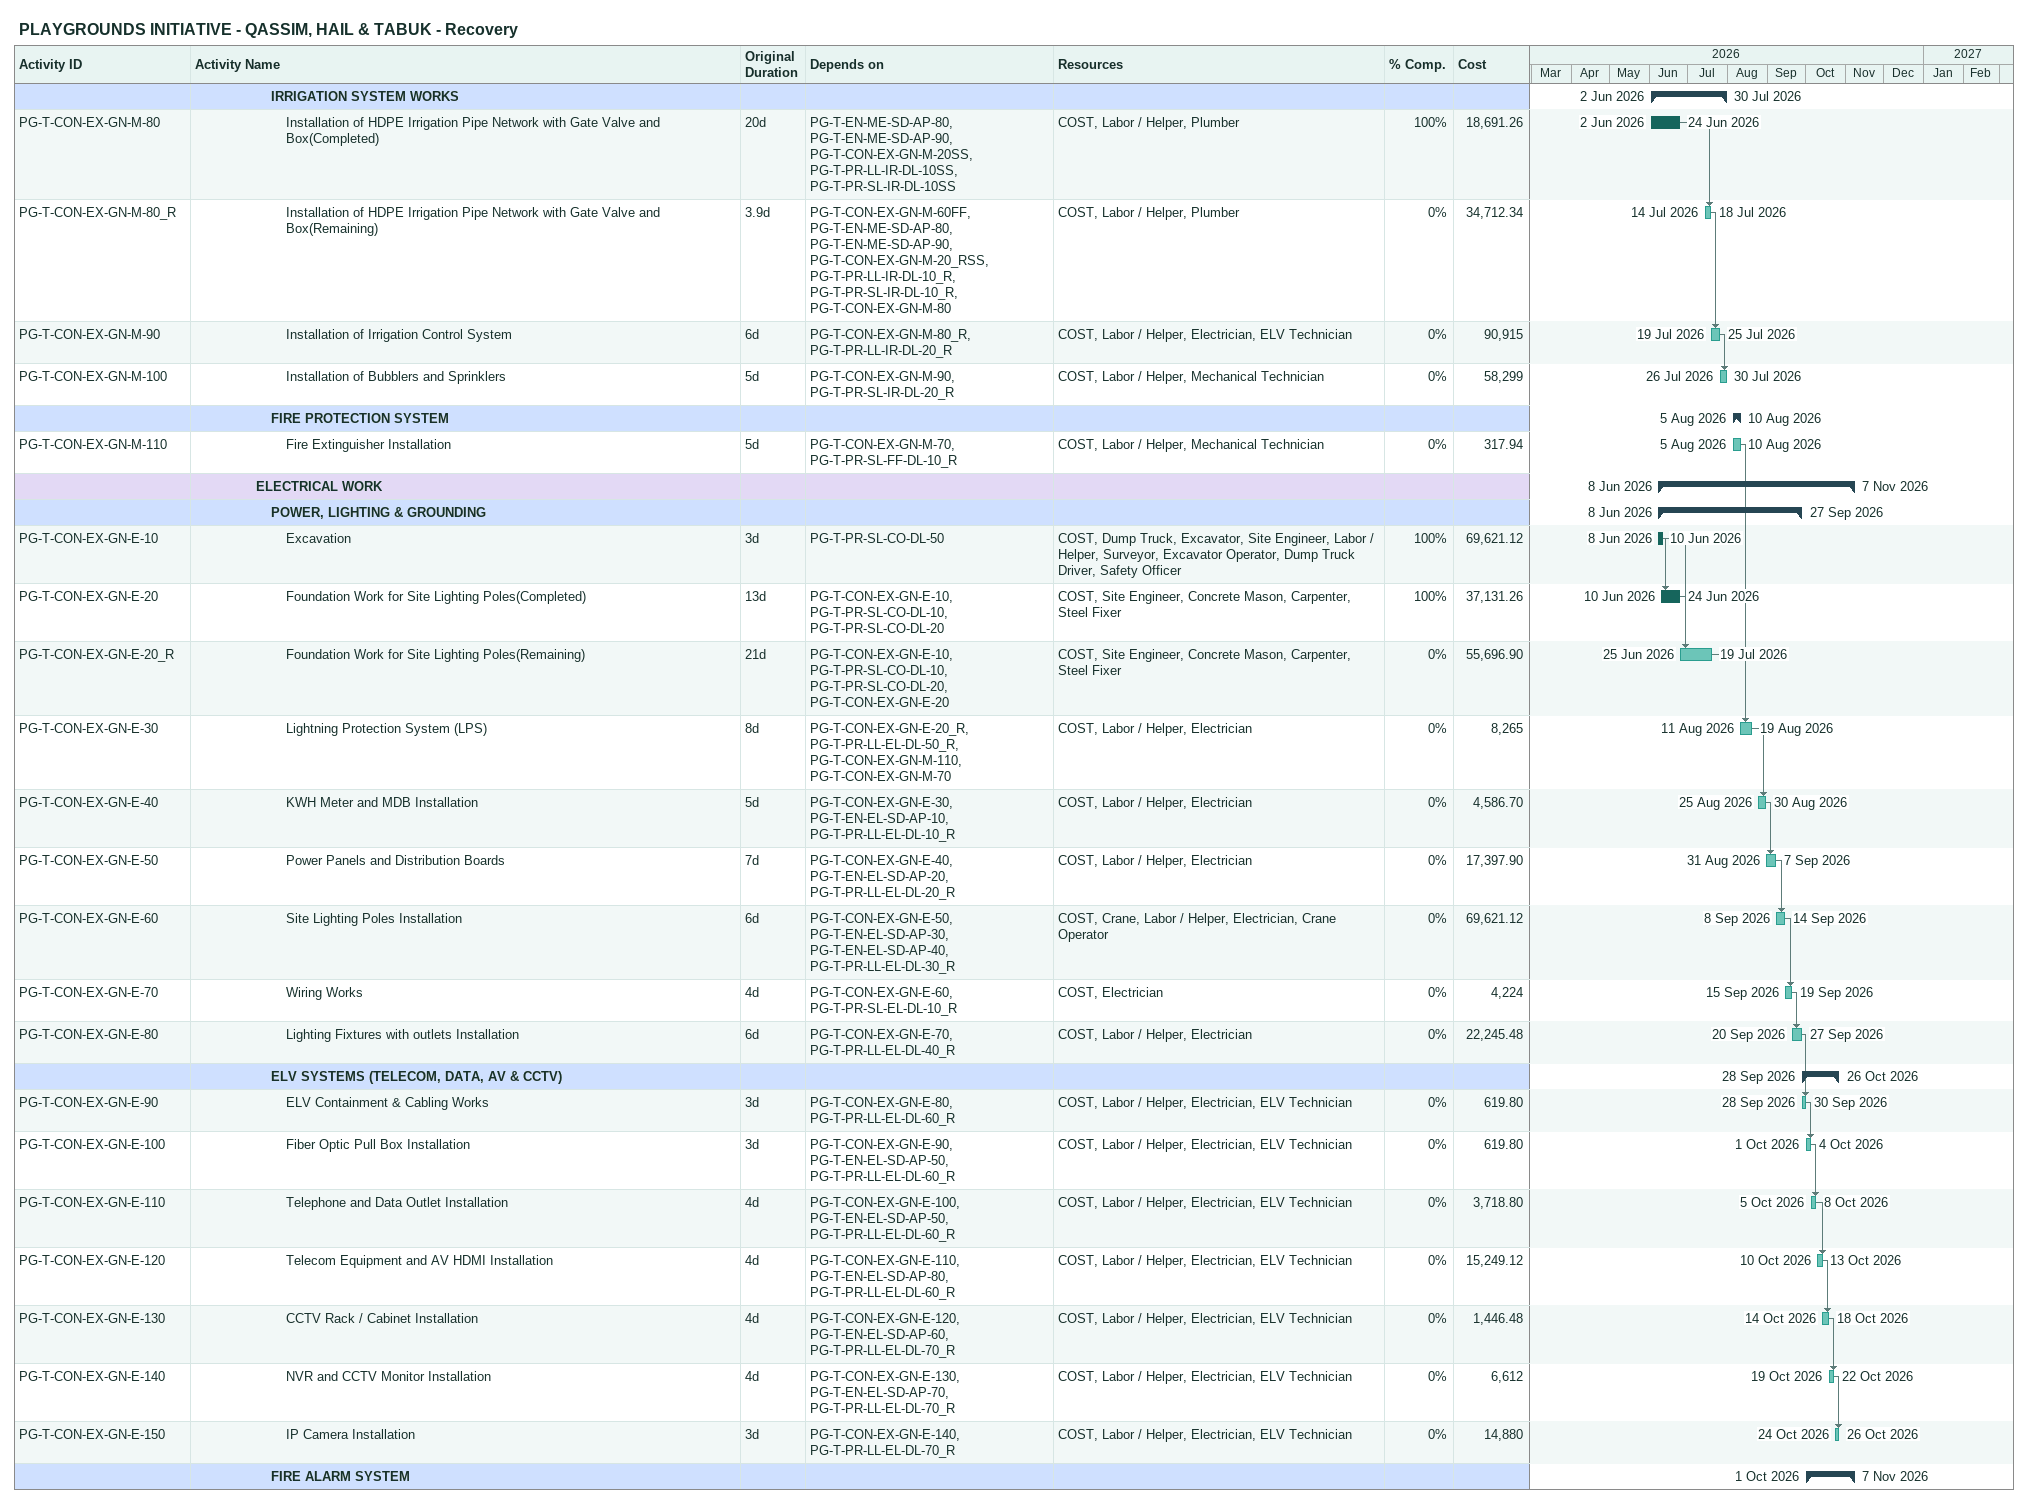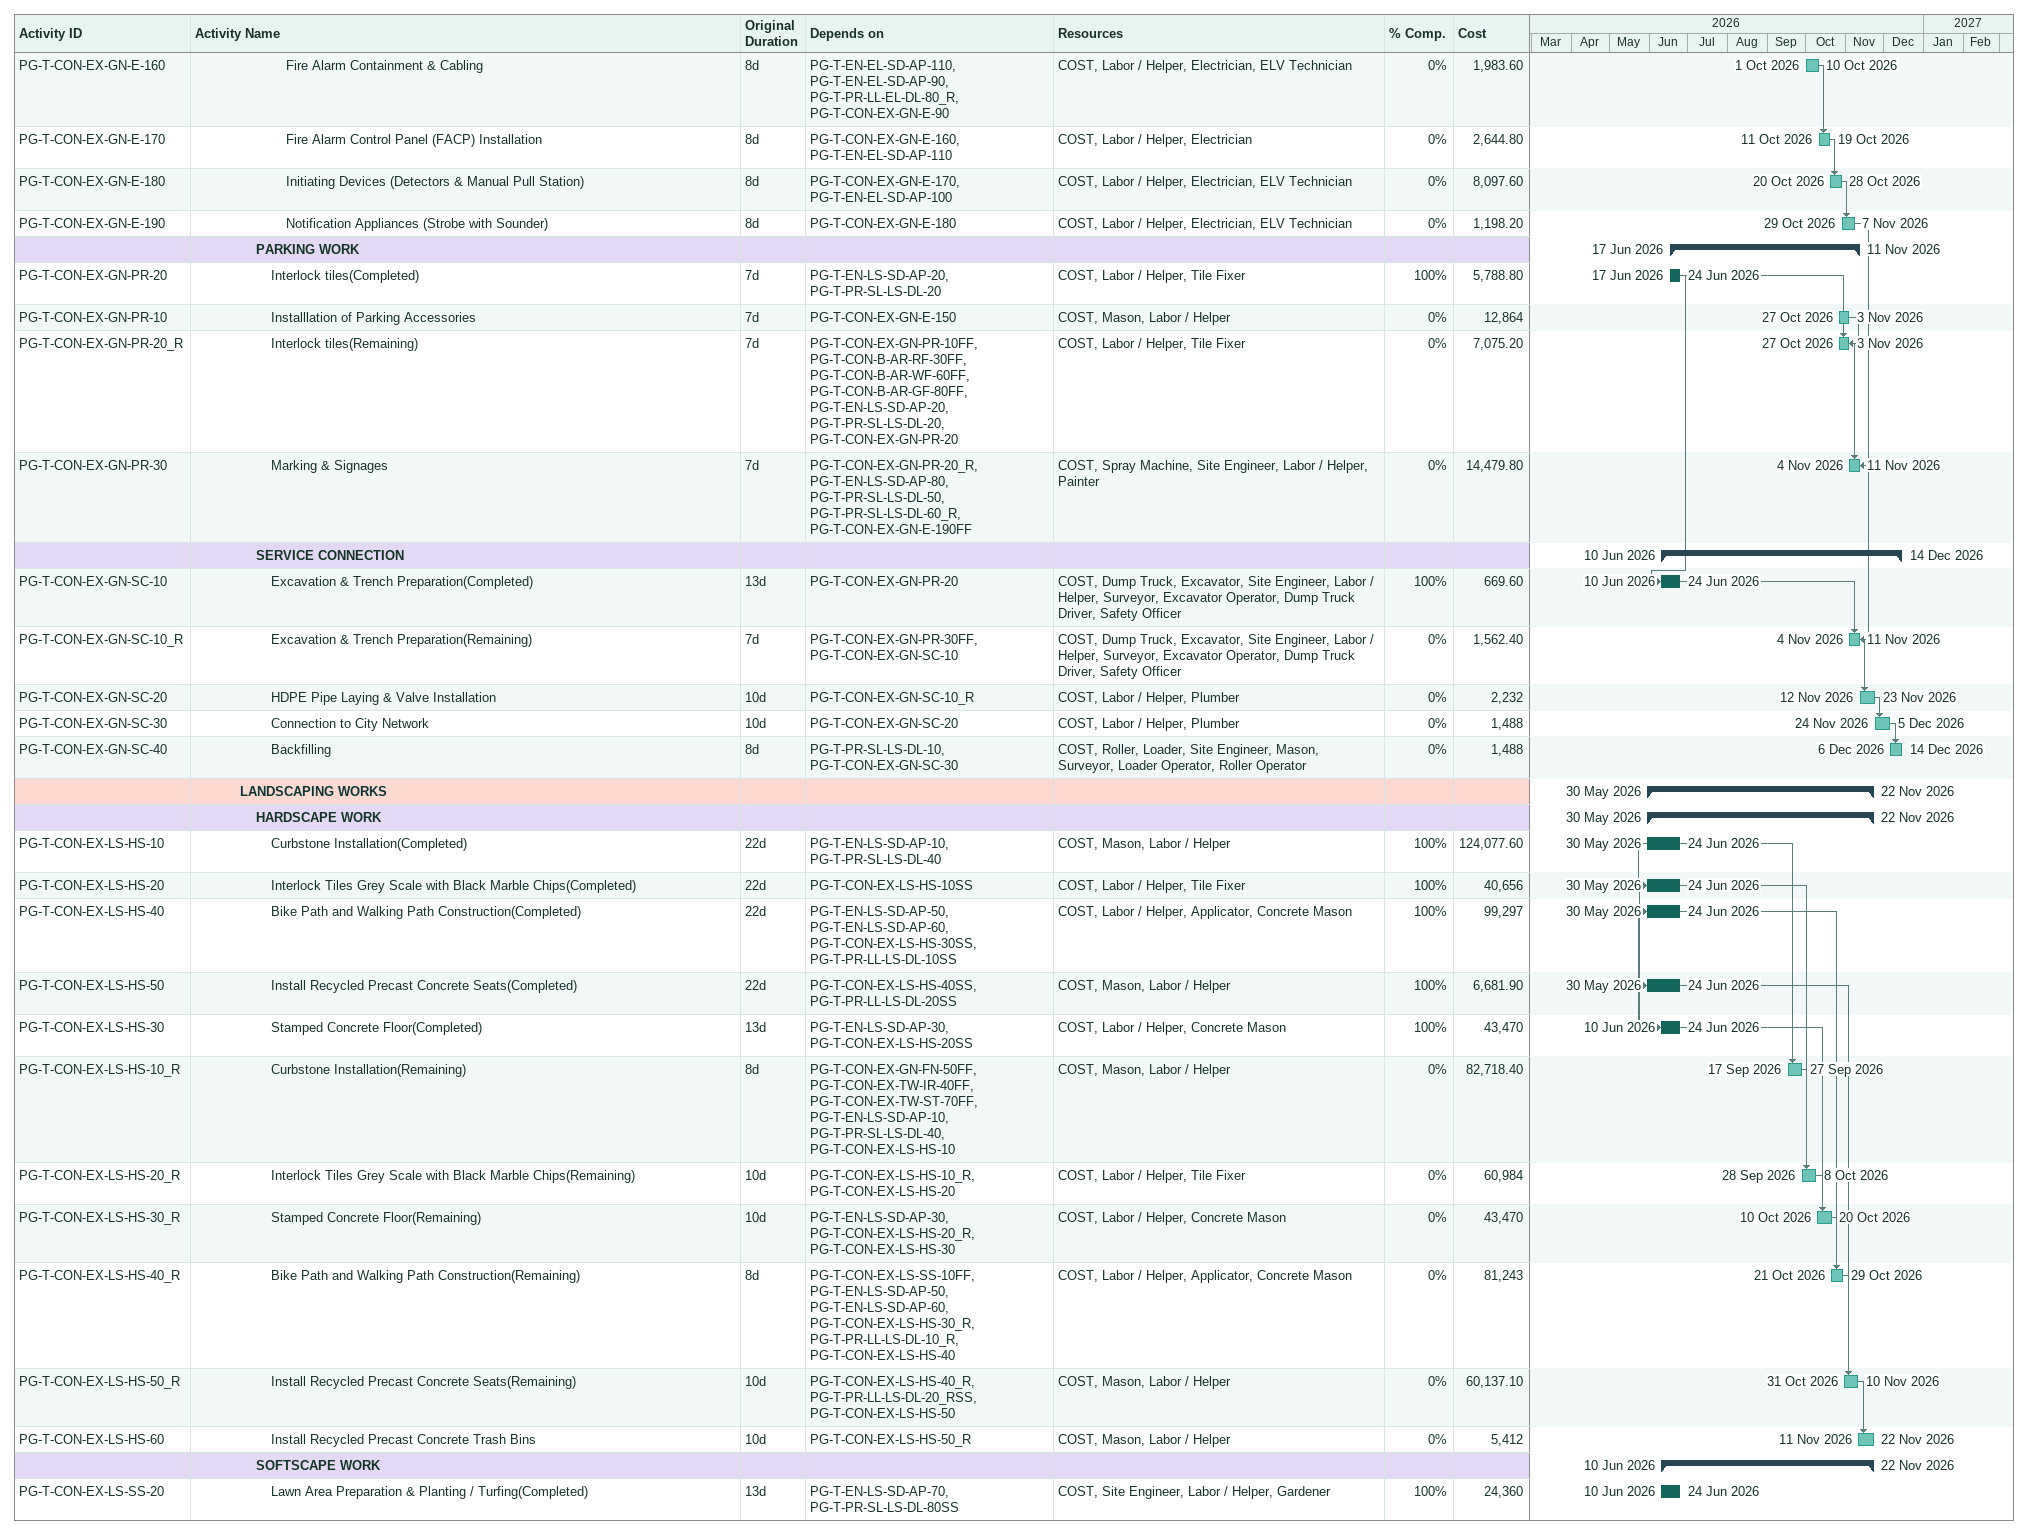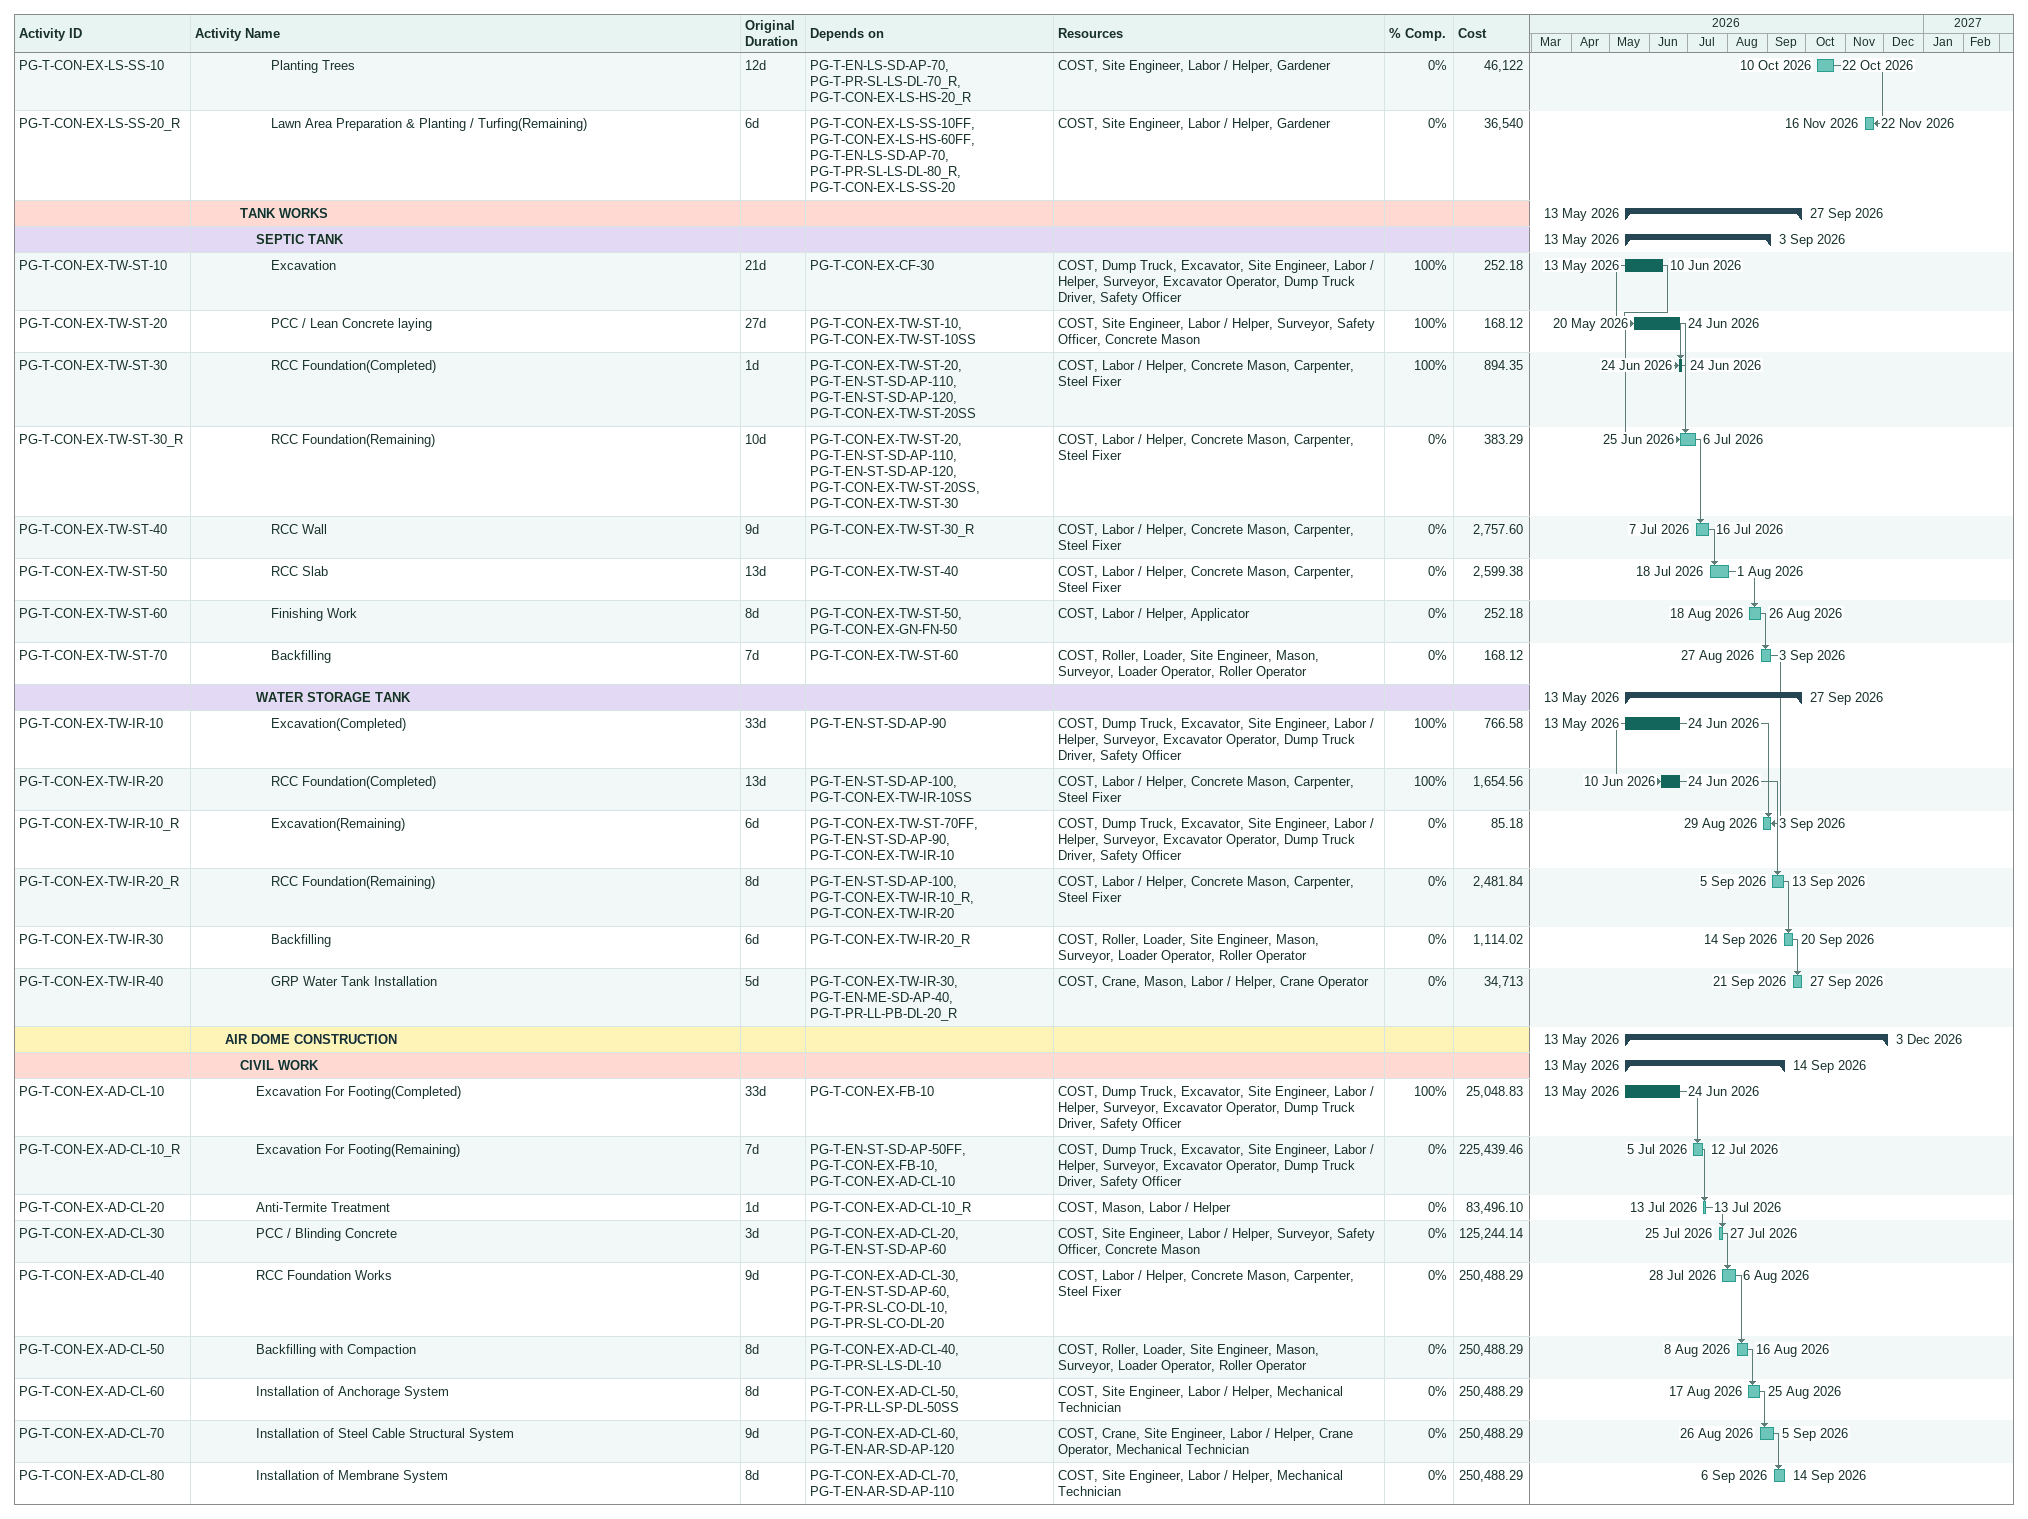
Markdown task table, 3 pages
PLAYGROUNDS INITIATIVE - QASSIM, HAIL & TABUK - Recovery

| ID | Level | Task | Original duration | Start | Finish | Predecessors | Resources | % complete | Cost |
|---|---|---|---|---|---|---|---|---|---|
|  | 6 | **IRRIGATION SYSTEM WORKS** |  | 2026-06-02 | 2026-07-30 |  |  |  |  |
| PG-T-CON-EX-GN-M-80 | 7 | Installation of HDPE Irrigation Pipe Network with Gate Valve and Box(Completed) | 20d | 2026-06-02 | 2026-06-24 | PG-T-EN-ME-SD-AP-80, PG-T-EN-ME-SD-AP-90, PG-T-CON-EX-GN-M-20SS, PG-T-PR-LL-IR-DL-10SS, PG-T-PR-SL-IR-DL-10SS | COST, Labor / Helper, Plumber | 100 | 18691.26 |
| PG-T-CON-EX-GN-M-80_R | 7 | Installation of HDPE Irrigation Pipe Network with Gate Valve and Box(Remaining) | 3.9d | 2026-07-14 | 2026-07-18 | PG-T-CON-EX-GN-M-60FF, PG-T-EN-ME-SD-AP-80, PG-T-EN-ME-SD-AP-90, PG-T-CON-EX-GN-M-20_RSS, PG-T-PR-LL-IR-DL-10_R, PG-T-PR-SL-IR-DL-10_R, PG-T-CON-EX-GN-M-80 | COST, Labor / Helper, Plumber | 0 | 34712.34 |
| PG-T-CON-EX-GN-M-90 | 7 | Installation of Irrigation Control System | 6d | 2026-07-19 | 2026-07-25 | PG-T-CON-EX-GN-M-80_R, PG-T-PR-LL-IR-DL-20_R | COST, Labor / Helper, Electrician, ELV Technician | 0 | 90915 |
| PG-T-CON-EX-GN-M-100 | 7 | Installation of Bubblers and Sprinklers | 5d | 2026-07-26 | 2026-07-30 | PG-T-CON-EX-GN-M-90, PG-T-PR-SL-IR-DL-20_R | COST, Labor / Helper, Mechanical Technician | 0 | 58299 |
|  | 6 | **FIRE PROTECTION SYSTEM** |  | 2026-08-05 | 2026-08-10 |  |  |  |  |
| PG-T-CON-EX-GN-M-110 | 7 | Fire Extinguisher Installation | 5d | 2026-08-05 | 2026-08-10 | PG-T-CON-EX-GN-M-70, PG-T-PR-SL-FF-DL-10_R | COST, Labor / Helper, Mechanical Technician | 0 | 317.94 |
|  | 5 | **ELECTRICAL WORK** |  | 2026-06-08 | 2026-11-07 |  |  |  |  |
|  | 6 | **POWER, LIGHTING & GROUNDING** |  | 2026-06-08 | 2026-09-27 |  |  |  |  |
| PG-T-CON-EX-GN-E-10 | 7 | Excavation | 3d | 2026-06-08 | 2026-06-10 | PG-T-PR-SL-CO-DL-50 | COST, Dump Truck, Excavator, Site Engineer, Labor / Helper, Surveyor, Excavator Operator, Dump Truck Driver, Safety Officer | 100 | 69621.12 |
| PG-T-CON-EX-GN-E-20 | 7 | Foundation Work for Site Lighting Poles(Completed) | 13d | 2026-06-10 | 2026-06-24 | PG-T-CON-EX-GN-E-10, PG-T-PR-SL-CO-DL-10, PG-T-PR-SL-CO-DL-20 | COST, Site Engineer, Concrete Mason, Carpenter, Steel Fixer | 100 | 37131.26 |
| PG-T-CON-EX-GN-E-20_R | 7 | Foundation Work for Site Lighting Poles(Remaining) | 21d | 2026-06-25 | 2026-07-19 | PG-T-CON-EX-GN-E-10, PG-T-PR-SL-CO-DL-10, PG-T-PR-SL-CO-DL-20, PG-T-CON-EX-GN-E-20 | COST, Site Engineer, Concrete Mason, Carpenter, Steel Fixer | 0 | 55696.90 |
| PG-T-CON-EX-GN-E-30 | 7 | Lightning Protection System (LPS) | 8d | 2026-08-11 | 2026-08-19 | PG-T-CON-EX-GN-E-20_R, PG-T-PR-LL-EL-DL-50_R, PG-T-CON-EX-GN-M-110, PG-T-CON-EX-GN-M-70 | COST, Labor / Helper, Electrician | 0 | 8265 |
| PG-T-CON-EX-GN-E-40 | 7 | KWH Meter and MDB Installation | 5d | 2026-08-25 | 2026-08-30 | PG-T-CON-EX-GN-E-30, PG-T-EN-EL-SD-AP-10, PG-T-PR-LL-EL-DL-10_R | COST, Labor / Helper, Electrician | 0 | 4586.70 |
| PG-T-CON-EX-GN-E-50 | 7 | Power Panels and Distribution Boards | 7d | 2026-08-31 | 2026-09-07 | PG-T-CON-EX-GN-E-40, PG-T-EN-EL-SD-AP-20, PG-T-PR-LL-EL-DL-20_R | COST, Labor / Helper, Electrician | 0 | 17397.90 |
| PG-T-CON-EX-GN-E-60 | 7 | Site Lighting Poles Installation | 6d | 2026-09-08 | 2026-09-14 | PG-T-CON-EX-GN-E-50, PG-T-EN-EL-SD-AP-30, PG-T-EN-EL-SD-AP-40, PG-T-PR-LL-EL-DL-30_R | COST, Crane, Labor / Helper, Electrician, Crane Operator | 0 | 69621.12 |
| PG-T-CON-EX-GN-E-70 | 7 | Wiring Works | 4d | 2026-09-15 | 2026-09-19 | PG-T-CON-EX-GN-E-60, PG-T-PR-SL-EL-DL-10_R | COST, Electrician | 0 | 4224 |
| PG-T-CON-EX-GN-E-80 | 7 | Lighting Fixtures with outlets Installation | 6d | 2026-09-20 | 2026-09-27 | PG-T-CON-EX-GN-E-70, PG-T-PR-LL-EL-DL-40_R | COST, Labor / Helper, Electrician | 0 | 22245.48 |
|  | 6 | **ELV SYSTEMS (TELECOM, DATA, AV & CCTV)** |  | 2026-09-28 | 2026-10-26 |  |  |  |  |
| PG-T-CON-EX-GN-E-90 | 7 | ELV Containment & Cabling Works | 3d | 2026-09-28 | 2026-09-30 | PG-T-CON-EX-GN-E-80, PG-T-PR-LL-EL-DL-60_R | COST, Labor / Helper, Electrician, ELV Technician | 0 | 619.80 |
| PG-T-CON-EX-GN-E-100 | 7 | Fiber Optic Pull Box Installation | 3d | 2026-10-01 | 2026-10-04 | PG-T-CON-EX-GN-E-90, PG-T-EN-EL-SD-AP-50, PG-T-PR-LL-EL-DL-60_R | COST, Labor / Helper, Electrician, ELV Technician | 0 | 619.80 |
| PG-T-CON-EX-GN-E-110 | 7 | Telephone and Data Outlet Installation | 4d | 2026-10-05 | 2026-10-08 | PG-T-CON-EX-GN-E-100, PG-T-EN-EL-SD-AP-50, PG-T-PR-LL-EL-DL-60_R | COST, Labor / Helper, Electrician, ELV Technician | 0 | 3718.80 |
| PG-T-CON-EX-GN-E-120 | 7 | Telecom Equipment and AV HDMI Installation | 4d | 2026-10-10 | 2026-10-13 | PG-T-CON-EX-GN-E-110, PG-T-EN-EL-SD-AP-80, PG-T-PR-LL-EL-DL-60_R | COST, Labor / Helper, Electrician, ELV Technician | 0 | 15249.12 |
| PG-T-CON-EX-GN-E-130 | 7 | CCTV Rack / Cabinet Installation | 4d | 2026-10-14 | 2026-10-18 | PG-T-CON-EX-GN-E-120, PG-T-EN-EL-SD-AP-60, PG-T-PR-LL-EL-DL-70_R | COST, Labor / Helper, Electrician, ELV Technician | 0 | 1446.48 |
| PG-T-CON-EX-GN-E-140 | 7 | NVR and CCTV Monitor Installation | 4d | 2026-10-19 | 2026-10-22 | PG-T-CON-EX-GN-E-130, PG-T-EN-EL-SD-AP-70, PG-T-PR-LL-EL-DL-70_R | COST, Labor / Helper, Electrician, ELV Technician | 0 | 6612 |
| PG-T-CON-EX-GN-E-150 | 7 | IP Camera Installation | 3d | 2026-10-24 | 2026-10-26 | PG-T-CON-EX-GN-E-140, PG-T-PR-LL-EL-DL-70_R | COST, Labor / Helper, Electrician, ELV Technician | 0 | 14880 |
|  | 6 | **FIRE ALARM SYSTEM** |  | 2026-10-01 | 2026-11-07 |  |  |  |  |
| PG-T-CON-EX-GN-E-160 | 7 | Fire Alarm Containment & Cabling | 8d | 2026-10-01 | 2026-10-10 | PG-T-EN-EL-SD-AP-110, PG-T-EN-EL-SD-AP-90, PG-T-PR-LL-EL-DL-80_R, PG-T-CON-EX-GN-E-90 | COST, Labor / Helper, Electrician, ELV Technician | 0 | 1983.60 |
| PG-T-CON-EX-GN-E-170 | 7 | Fire Alarm Control Panel (FACP) Installation | 8d | 2026-10-11 | 2026-10-19 | PG-T-CON-EX-GN-E-160, PG-T-EN-EL-SD-AP-110 | COST, Labor / Helper, Electrician | 0 | 2644.80 |
| PG-T-CON-EX-GN-E-180 | 7 | Initiating Devices (Detectors & Manual Pull Station) | 8d | 2026-10-20 | 2026-10-28 | PG-T-CON-EX-GN-E-170, PG-T-EN-EL-SD-AP-100 | COST, Labor / Helper, Electrician, ELV Technician | 0 | 8097.60 |
| PG-T-CON-EX-GN-E-190 | 7 | Notification Appliances (Strobe with Sounder) | 8d | 2026-10-29 | 2026-11-07 | PG-T-CON-EX-GN-E-180 | COST, Labor / Helper, Electrician, ELV Technician | 0 | 1198.20 |
|  | 5 | **PARKING WORK** |  | 2026-06-17 | 2026-11-11 |  |  |  |  |
| PG-T-CON-EX-GN-PR-20 | 6 | Interlock tiles(Completed) | 7d | 2026-06-17 | 2026-06-24 | PG-T-EN-LS-SD-AP-20, PG-T-PR-SL-LS-DL-20 | COST, Labor / Helper, Tile Fixer | 100 | 5788.80 |
| PG-T-CON-EX-GN-PR-10 | 6 | Installlation of Parking Accessories | 7d | 2026-10-27 | 2026-11-03 | PG-T-CON-EX-GN-E-150 | COST, Mason, Labor / Helper | 0 | 12864 |
| PG-T-CON-EX-GN-PR-20_R | 6 | Interlock tiles(Remaining) | 7d | 2026-10-27 | 2026-11-03 | PG-T-CON-EX-GN-PR-10FF, PG-T-CON-B-AR-RF-30FF, PG-T-CON-B-AR-WF-60FF, PG-T-CON-B-AR-GF-80FF, PG-T-EN-LS-SD-AP-20, PG-T-PR-SL-LS-DL-20, PG-T-CON-EX-GN-PR-20 | COST, Labor / Helper, Tile Fixer | 0 | 7075.20 |
| PG-T-CON-EX-GN-PR-30 | 6 | Marking & Signages | 7d | 2026-11-04 | 2026-11-11 | PG-T-CON-EX-GN-PR-20_R, PG-T-EN-LS-SD-AP-80, PG-T-PR-SL-LS-DL-50, PG-T-PR-SL-LS-DL-60_R, PG-T-CON-EX-GN-E-190FF | COST, Spray Machine, Site Engineer, Labor / Helper, Painter | 0 | 14479.80 |
|  | 5 | **SERVICE CONNECTION** |  | 2026-06-10 | 2026-12-14 |  |  |  |  |
| PG-T-CON-EX-GN-SC-10 | 6 | Excavation & Trench Preparation(Completed) | 13d | 2026-06-10 | 2026-06-24 | PG-T-CON-EX-GN-PR-20 | COST, Dump Truck, Excavator, Site Engineer, Labor / Helper, Surveyor, Excavator Operator, Dump Truck Driver, Safety Officer | 100 | 669.60 |
| PG-T-CON-EX-GN-SC-10_R | 6 | Excavation & Trench Preparation(Remaining) | 7d | 2026-11-04 | 2026-11-11 | PG-T-CON-EX-GN-PR-30FF, PG-T-CON-EX-GN-SC-10 | COST, Dump Truck, Excavator, Site Engineer, Labor / Helper, Surveyor, Excavator Operator, Dump Truck Driver, Safety Officer | 0 | 1562.40 |
| PG-T-CON-EX-GN-SC-20 | 6 | HDPE Pipe Laying & Valve Installation | 10d | 2026-11-12 | 2026-11-23 | PG-T-CON-EX-GN-SC-10_R | COST, Labor / Helper, Plumber | 0 | 2232 |
| PG-T-CON-EX-GN-SC-30 | 6 | Connection to City Network | 10d | 2026-11-24 | 2026-12-05 | PG-T-CON-EX-GN-SC-20 | COST, Labor / Helper, Plumber | 0 | 1488 |
| PG-T-CON-EX-GN-SC-40 | 6 | Backfilling | 8d | 2026-12-06 | 2026-12-14 | PG-T-PR-SL-LS-DL-10, PG-T-CON-EX-GN-SC-30 | COST, Roller, Loader, Site Engineer, Mason, Surveyor, Loader Operator, Roller Operator | 0 | 1488 |
|  | 4 | **LANDSCAPING WORKS** |  | 2026-05-30 | 2026-11-22 |  |  |  |  |
|  | 5 | **HARDSCAPE WORK** |  | 2026-05-30 | 2026-11-22 |  |  |  |  |
| PG-T-CON-EX-LS-HS-10 | 6 | Curbstone Installation(Completed) | 22d | 2026-05-30 | 2026-06-24 | PG-T-EN-LS-SD-AP-10, PG-T-PR-SL-LS-DL-40 | COST, Mason, Labor / Helper | 100 | 124077.60 |
| PG-T-CON-EX-LS-HS-20 | 6 | Interlock Tiles Grey Scale with Black Marble Chips(Completed) | 22d | 2026-05-30 | 2026-06-24 | PG-T-CON-EX-LS-HS-10SS | COST, Labor / Helper, Tile Fixer | 100 | 40656 |
| PG-T-CON-EX-LS-HS-40 | 6 | Bike Path and Walking Path Construction(Completed) | 22d | 2026-05-30 | 2026-06-24 | PG-T-EN-LS-SD-AP-50, PG-T-EN-LS-SD-AP-60, PG-T-CON-EX-LS-HS-30SS, PG-T-PR-LL-LS-DL-10SS | COST, Labor / Helper, Applicator, Concrete Mason | 100 | 99297 |
| PG-T-CON-EX-LS-HS-50 | 6 | Install Recycled Precast Concrete Seats(Completed) | 22d | 2026-05-30 | 2026-06-24 | PG-T-CON-EX-LS-HS-40SS, PG-T-PR-LL-LS-DL-20SS | COST, Mason, Labor / Helper | 100 | 6681.90 |
| PG-T-CON-EX-LS-HS-30 | 6 | Stamped Concrete Floor(Completed) | 13d | 2026-06-10 | 2026-06-24 | PG-T-EN-LS-SD-AP-30, PG-T-CON-EX-LS-HS-20SS | COST, Labor / Helper, Concrete Mason | 100 | 43470 |
| PG-T-CON-EX-LS-HS-10_R | 6 | Curbstone Installation(Remaining) | 8d | 2026-09-17 | 2026-09-27 | PG-T-CON-EX-GN-FN-50FF, PG-T-CON-EX-TW-IR-40FF, PG-T-CON-EX-TW-ST-70FF, PG-T-EN-LS-SD-AP-10, PG-T-PR-SL-LS-DL-40, PG-T-CON-EX-LS-HS-10 | COST, Mason, Labor / Helper | 0 | 82718.40 |
| PG-T-CON-EX-LS-HS-20_R | 6 | Interlock Tiles Grey Scale with Black Marble Chips(Remaining) | 10d | 2026-09-28 | 2026-10-08 | PG-T-CON-EX-LS-HS-10_R, PG-T-CON-EX-LS-HS-20 | COST, Labor / Helper, Tile Fixer | 0 | 60984 |
| PG-T-CON-EX-LS-HS-30_R | 6 | Stamped Concrete Floor(Remaining) | 10d | 2026-10-10 | 2026-10-20 | PG-T-EN-LS-SD-AP-30, PG-T-CON-EX-LS-HS-20_R, PG-T-CON-EX-LS-HS-30 | COST, Labor / Helper, Concrete Mason | 0 | 43470 |
| PG-T-CON-EX-LS-HS-40_R | 6 | Bike Path and Walking Path Construction(Remaining) | 8d | 2026-10-21 | 2026-10-29 | PG-T-CON-EX-LS-SS-10FF, PG-T-EN-LS-SD-AP-50, PG-T-EN-LS-SD-AP-60, PG-T-CON-EX-LS-HS-30_R, PG-T-PR-LL-LS-DL-10_R, PG-T-CON-EX-LS-HS-40 | COST, Labor / Helper, Applicator, Concrete Mason | 0 | 81243 |
| PG-T-CON-EX-LS-HS-50_R | 6 | Install Recycled Precast Concrete Seats(Remaining) | 10d | 2026-10-31 | 2026-11-10 | PG-T-CON-EX-LS-HS-40_R, PG-T-PR-LL-LS-DL-20_RSS, PG-T-CON-EX-LS-HS-50 | COST, Mason, Labor / Helper | 0 | 60137.10 |
| PG-T-CON-EX-LS-HS-60 | 6 | Install Recycled Precast Concrete Trash Bins | 10d | 2026-11-11 | 2026-11-22 | PG-T-CON-EX-LS-HS-50_R | COST, Mason, Labor / Helper | 0 | 5412 |
|  | 5 | **SOFTSCAPE WORK** |  | 2026-06-10 | 2026-11-22 |  |  |  |  |
| PG-T-CON-EX-LS-SS-20 | 6 | Lawn Area Preparation & Planting / Turfing(Completed) | 13d | 2026-06-10 | 2026-06-24 | PG-T-EN-LS-SD-AP-70, PG-T-PR-SL-LS-DL-80SS | COST, Site Engineer, Labor / Helper, Gardener | 100 | 24360 |
| PG-T-CON-EX-LS-SS-10 | 6 | Planting Trees | 12d | 2026-10-10 | 2026-10-22 | PG-T-EN-LS-SD-AP-70, PG-T-PR-SL-LS-DL-70_R, PG-T-CON-EX-LS-HS-20_R | COST, Site Engineer, Labor / Helper, Gardener | 0 | 46122 |
| PG-T-CON-EX-LS-SS-20_R | 6 | Lawn Area Preparation & Planting / Turfing(Remaining) | 6d | 2026-11-16 | 2026-11-22 | PG-T-CON-EX-LS-SS-10FF, PG-T-CON-EX-LS-HS-60FF, PG-T-EN-LS-SD-AP-70, PG-T-PR-SL-LS-DL-80_R, PG-T-CON-EX-LS-SS-20 | COST, Site Engineer, Labor / Helper, Gardener | 0 | 36540 |
|  | 4 | **TANK WORKS** |  | 2026-05-13 | 2026-09-27 |  |  |  |  |
|  | 5 | **SEPTIC TANK** |  | 2026-05-13 | 2026-09-03 |  |  |  |  |
| PG-T-CON-EX-TW-ST-10 | 6 | Excavation | 21d | 2026-05-13 | 2026-06-10 | PG-T-CON-EX-CF-30 | COST, Dump Truck, Excavator, Site Engineer, Labor / Helper, Surveyor, Excavator Operator, Dump Truck Driver, Safety Officer | 100 | 252.18 |
| PG-T-CON-EX-TW-ST-20 | 6 | PCC / Lean Concrete laying | 27d | 2026-05-20 | 2026-06-24 | PG-T-CON-EX-TW-ST-10, PG-T-CON-EX-TW-ST-10SS | COST, Site Engineer, Labor / Helper, Surveyor, Safety Officer, Concrete Mason | 100 | 168.12 |
| PG-T-CON-EX-TW-ST-30 | 6 | RCC Foundation(Completed) | 1d | 2026-06-24 | 2026-06-24 | PG-T-CON-EX-TW-ST-20, PG-T-EN-ST-SD-AP-110, PG-T-EN-ST-SD-AP-120, PG-T-CON-EX-TW-ST-20SS | COST, Labor / Helper, Concrete Mason, Carpenter, Steel Fixer | 100 | 894.35 |
| PG-T-CON-EX-TW-ST-30_R | 6 | RCC Foundation(Remaining) | 10d | 2026-06-25 | 2026-07-06 | PG-T-CON-EX-TW-ST-20, PG-T-EN-ST-SD-AP-110, PG-T-EN-ST-SD-AP-120, PG-T-CON-EX-TW-ST-20SS, PG-T-CON-EX-TW-ST-30 | COST, Labor / Helper, Concrete Mason, Carpenter, Steel Fixer | 0 | 383.29 |
| PG-T-CON-EX-TW-ST-40 | 6 | RCC Wall | 9d | 2026-07-07 | 2026-07-16 | PG-T-CON-EX-TW-ST-30_R | COST, Labor / Helper, Concrete Mason, Carpenter, Steel Fixer | 0 | 2757.60 |
| PG-T-CON-EX-TW-ST-50 | 6 | RCC Slab | 13d | 2026-07-18 | 2026-08-01 | PG-T-CON-EX-TW-ST-40 | COST, Labor / Helper, Concrete Mason, Carpenter, Steel Fixer | 0 | 2599.38 |
| PG-T-CON-EX-TW-ST-60 | 6 | Finishing Work | 8d | 2026-08-18 | 2026-08-26 | PG-T-CON-EX-TW-ST-50, PG-T-CON-EX-GN-FN-50 | COST, Labor / Helper, Applicator | 0 | 252.18 |
| PG-T-CON-EX-TW-ST-70 | 6 | Backfilling | 7d | 2026-08-27 | 2026-09-03 | PG-T-CON-EX-TW-ST-60 | COST, Roller, Loader, Site Engineer, Mason, Surveyor, Loader Operator, Roller Operator | 0 | 168.12 |
|  | 5 | **WATER STORAGE TANK** |  | 2026-05-13 | 2026-09-27 |  |  |  |  |
| PG-T-CON-EX-TW-IR-10 | 6 | Excavation(Completed) | 33d | 2026-05-13 | 2026-06-24 | PG-T-EN-ST-SD-AP-90 | COST, Dump Truck, Excavator, Site Engineer, Labor / Helper, Surveyor, Excavator Operator, Dump Truck Driver, Safety Officer | 100 | 766.58 |
| PG-T-CON-EX-TW-IR-20 | 6 | RCC Foundation(Completed) | 13d | 2026-06-10 | 2026-06-24 | PG-T-EN-ST-SD-AP-100, PG-T-CON-EX-TW-IR-10SS | COST, Labor / Helper, Concrete Mason, Carpenter, Steel Fixer | 100 | 1654.56 |
| PG-T-CON-EX-TW-IR-10_R | 6 | Excavation(Remaining) | 6d | 2026-08-29 | 2026-09-03 | PG-T-CON-EX-TW-ST-70FF, PG-T-EN-ST-SD-AP-90, PG-T-CON-EX-TW-IR-10 | COST, Dump Truck, Excavator, Site Engineer, Labor / Helper, Surveyor, Excavator Operator, Dump Truck Driver, Safety Officer | 0 | 85.18 |
| PG-T-CON-EX-TW-IR-20_R | 6 | RCC Foundation(Remaining) | 8d | 2026-09-05 | 2026-09-13 | PG-T-EN-ST-SD-AP-100, PG-T-CON-EX-TW-IR-10_R, PG-T-CON-EX-TW-IR-20 | COST, Labor / Helper, Concrete Mason, Carpenter, Steel Fixer | 0 | 2481.84 |
| PG-T-CON-EX-TW-IR-30 | 6 | Backfilling | 6d | 2026-09-14 | 2026-09-20 | PG-T-CON-EX-TW-IR-20_R | COST, Roller, Loader, Site Engineer, Mason, Surveyor, Loader Operator, Roller Operator | 0 | 1114.02 |
| PG-T-CON-EX-TW-IR-40 | 6 | GRP Water Tank Installation | 5d | 2026-09-21 | 2026-09-27 | PG-T-CON-EX-TW-IR-30, PG-T-EN-ME-SD-AP-40, PG-T-PR-LL-PB-DL-20_R | COST, Crane, Mason, Labor / Helper, Crane Operator | 0 | 34713 |
|  | 3 | **AIR DOME CONSTRUCTION** |  | 2026-05-13 | 2026-12-03 |  |  |  |  |
|  | 4 | **CIVIL WORK** |  | 2026-05-13 | 2026-09-14 |  |  |  |  |
| PG-T-CON-EX-AD-CL-10 | 5 | Excavation For Footing(Completed) | 33d | 2026-05-13 | 2026-06-24 | PG-T-CON-EX-FB-10 | COST, Dump Truck, Excavator, Site Engineer, Labor / Helper, Surveyor, Excavator Operator, Dump Truck Driver, Safety Officer | 100 | 25048.83 |
| PG-T-CON-EX-AD-CL-10_R | 5 | Excavation For Footing(Remaining) | 7d | 2026-07-05 | 2026-07-12 | PG-T-EN-ST-SD-AP-50FF, PG-T-CON-EX-FB-10, PG-T-CON-EX-AD-CL-10 | COST, Dump Truck, Excavator, Site Engineer, Labor / Helper, Surveyor, Excavator Operator, Dump Truck Driver, Safety Officer | 0 | 225439.46 |
| PG-T-CON-EX-AD-CL-20 | 5 | Anti-Termite Treatment | 1d | 2026-07-13 | 2026-07-13 | PG-T-CON-EX-AD-CL-10_R | COST, Mason, Labor / Helper | 0 | 83496.10 |
| PG-T-CON-EX-AD-CL-30 | 5 | PCC / Blinding Concrete | 3d | 2026-07-25 | 2026-07-27 | PG-T-CON-EX-AD-CL-20, PG-T-EN-ST-SD-AP-60 | COST, Site Engineer, Labor / Helper, Surveyor, Safety Officer, Concrete Mason | 0 | 125244.14 |
| PG-T-CON-EX-AD-CL-40 | 5 | RCC Foundation Works | 9d | 2026-07-28 | 2026-08-06 | PG-T-CON-EX-AD-CL-30, PG-T-EN-ST-SD-AP-60, PG-T-PR-SL-CO-DL-10, PG-T-PR-SL-CO-DL-20 | COST, Labor / Helper, Concrete Mason, Carpenter, Steel Fixer | 0 | 250488.29 |
| PG-T-CON-EX-AD-CL-50 | 5 | Backfilling with Compaction | 8d | 2026-08-08 | 2026-08-16 | PG-T-CON-EX-AD-CL-40, PG-T-PR-SL-LS-DL-10 | COST, Roller, Loader, Site Engineer, Mason, Surveyor, Loader Operator, Roller Operator | 0 | 250488.29 |
| PG-T-CON-EX-AD-CL-60 | 5 | Installation of Anchorage System | 8d | 2026-08-17 | 2026-08-25 | PG-T-CON-EX-AD-CL-50, PG-T-PR-LL-SP-DL-50SS | COST, Site Engineer, Labor / Helper, Mechanical Technician | 0 | 250488.29 |
| PG-T-CON-EX-AD-CL-70 | 5 | Installation of Steel Cable Structural System | 9d | 2026-08-26 | 2026-09-05 | PG-T-CON-EX-AD-CL-60, PG-T-EN-AR-SD-AP-120 | COST, Crane, Site Engineer, Labor / Helper, Crane Operator, Mechanical Technician | 0 | 250488.29 |
| PG-T-CON-EX-AD-CL-80 | 5 | Installation of Membrane System | 8d | 2026-09-06 | 2026-09-14 | PG-T-CON-EX-AD-CL-70, PG-T-EN-AR-SD-AP-110 | COST, Site Engineer, Labor / Helper, Mechanical Technician | 0 | 250488.29 |
